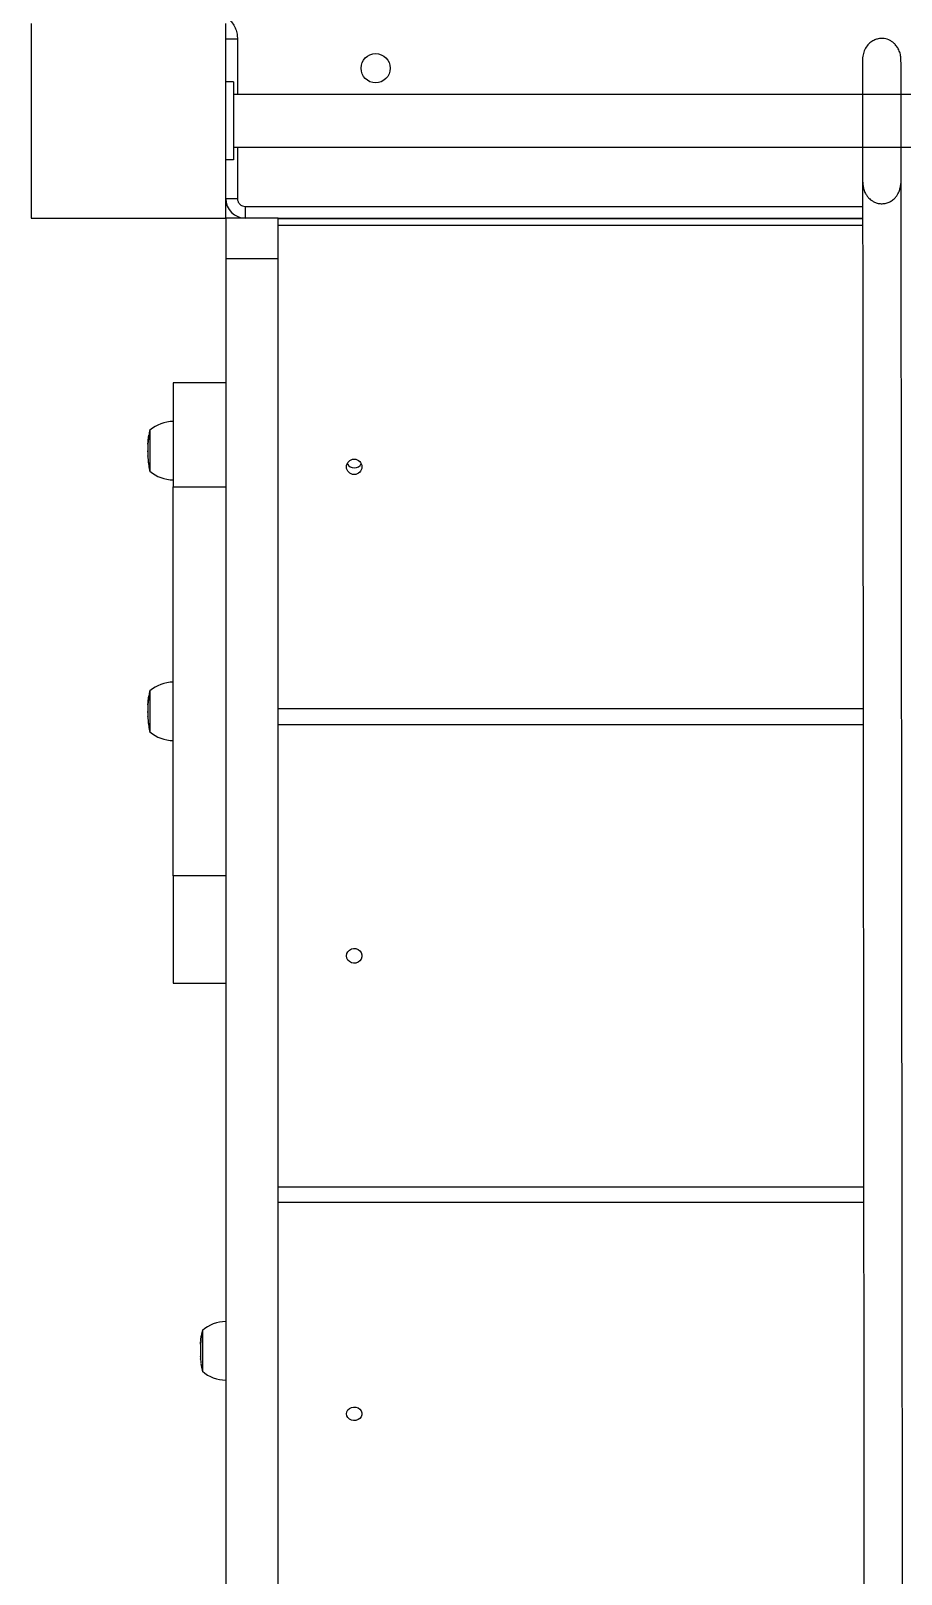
# Model space of a CAD drawing. Header units: millimetres. Extents: x -5785 to 6370, y -5702 to 4322.
# Drawn here: x -1774 to -1326, y -2218 to -1425 of the extents above; entities that cross this region are included whole.
import ezdxf

# ---------------------------------------------------------------- set-up
doc = ezdxf.new("R2010")
doc.units = ezdxf.units.MM
for name, color, linetype in [('DIKOM_ОБЪЕКТ', 7, 'Continuous'), ('DIKOM_РАЗМЕР_ЗОНА', 7, 'Continuous'), ('DIKOM_РАЗМЕР_ОБЪЕКТА', 7, 'Continuous')]:
    doc.layers.add(name, color=color, linetype=linetype)
doc.styles.add('style1', font='arial.ttf', dxfattribs={"width": 0.8})
doc.dimstyles.new('1-50', dxfattribs={"dimtxt": 300, "dimasz": 200, "dimexe": 100, "dimexo": 0, "dimgap": 100, "dimtad": 1, "dimtxsty": 'style1', "dimcen": 200, "dimclrd": 7, "dimclre": 7, "dimclrt": 7, "dimadec": 1, "dimazin": 2, "dimtfac": 1, "dimtmove": 0, "dimatfit": 2, "dimfxl": 0, "dimlwd": 25, "dimlwe": 18, "dimarcsym": 0})

# ---------------------------------------------------------------- blocks, each defined once
blk = doc.blocks.new('*D10')
at = {"layer": 'Defpoints', "color": 0, "transparency": 16777216}
for p in [(3537.65, 1026.59), (-3784.57, -1373.42), (3537.65, -3958.47)]:
    blk.add_point(p, dxfattribs=at)
at = {"layer": 'DIKOM_РАЗМЕР_ОБЪЕКТА', "color": 7, "lineweight": 18, "transparency": 16777216}
for p, q in [((3537.65, 1026.59), (3537.65, -4058.47)), ((-3784.57, -1373.42), (-3784.57, -4058.47))]:
    blk.add_line(p, q, dxfattribs=at)
at = {"layer": 'DIKOM_РАЗМЕР_ОБЪЕКТА', "color": 7, "lineweight": 25, "transparency": 16777216}
blk.add_line((-3584.57, -3958.47), (3337.65, -3958.47), dxfattribs=at)
at = {"layer": 'DIKOM_РАЗМЕР_ОБЪЕКТА', "color": 7, "transparency": 16777216}
for points in [[(-3584.57, -3925.13), (-3584.57, -3991.8), (-3784.57, -3958.47)], [(3337.65, -3925.13), (3337.65, -3991.8), (3537.65, -3958.47)]]:
    blk.add_solid(points, dxfattribs=at)
at = {"layer": 'DIKOM_РАЗМЕР_ОБЪЕКТА', "color": 7, "transparency": 16777216, "insert": (54.69, -3705.19), "char_height": 300, "attachment_point": 5, "style": 'style1'}
blk.add_mtext('7300', dxfattribs=at)
blk = doc.blocks.new('*D12')
at = {"layer": 'Defpoints', "color": 0, "transparency": 16777216}
for p in [(5537.65, 1304.24), (-5784.57, -573.41), (5537.65, -5602.23)]:
    blk.add_point(p, dxfattribs=at)
at = {"layer": 'DIKOM_РАЗМЕР_ЗОНА', "color": 7, "lineweight": 18, "transparency": 16777216}
for p, q in [((5537.65, 1304.24), (5537.65, -5702.23)), ((-5784.57, -573.41), (-5784.57, -5702.23))]:
    blk.add_line(p, q, dxfattribs=at)
at = {"layer": 'DIKOM_РАЗМЕР_ЗОНА', "color": 7, "lineweight": 25, "transparency": 16777216}
blk.add_line((-5584.57, -5602.23), (5337.65, -5602.23), dxfattribs=at)
at = {"layer": 'DIKOM_РАЗМЕР_ЗОНА', "color": 7, "transparency": 16777216}
for points in [[(-5584.57, -5568.9), (-5584.57, -5635.56), (-5784.57, -5602.23)], [(5337.65, -5568.9), (5337.65, -5635.56), (5537.65, -5602.23)]]:
    blk.add_solid(points, dxfattribs=at)
at = {"layer": 'DIKOM_РАЗМЕР_ЗОНА', "color": 7, "transparency": 16777216, "insert": (-41.47, -5348.95), "char_height": 300, "attachment_point": 5, "style": 'style1'}
blk.add_mtext('11300', dxfattribs=at)

msp = doc.modelspace()

# ---------------------------------------------------------------- linework, layer by layer
at = {"layer": 'DIKOM_ОБЪЕКТ', "color": 7, "linetype": 'Continuous', "lineweight": 15}
for p, q in [((-1773.462, -1421.415), (-1773.462, -1521.415)), ((-1673.462, -1521.415), (-1673.462, -1421.415)), ((-1667.462, -1429.415), (-1673.462, -1429.415)), ((-1667.462, -1429.415), (-1667.462, -1457.915)), ((-1669.462, -1451.415), (-1673.462, -1451.415)), ((-1669.462, -1451.415), (-1669.462, -1491.415)), ((-977.462, -1457.915), (-1669.462, -1457.915)), ((-1669.462, -1484.915), (-977.462, -1484.915)), ((-1667.462, -1484.915), (-1667.462, -1511.415)), ((-1669.462, -1491.415), (-1673.462, -1491.415)), ((-1667.462, -1511.415), (-1673.462, -1511.415)), ((-1773.462, -1521.415), (-1673.462, -1521.415)), ((-1646.462, -1521.415), (-1673.462, -1521.415)), ((-1673.462, -1521.415), (-1673.462, -1542.224)), ((-1663.462, -1515.415), (-1346.245, -1515.415)), ((-1663.462, -1515.415), (-1663.462, -1521.415)), ((-1646.462, -1542.224), (-1646.462, -1521.415)), ((-1646.462, -1521.415), (-1346.239, -1521.415)), ((-1346.239, -1521.69), (-1646.462, -1521.69)), ((-1346.236, -1525.094), (-1646.462, -1525.094)), ((-1646.462, -1542.224), (-1673.462, -1542.224)), ((-1673.462, -1542.224), (-1673.462, -2743.761)), ((-1646.462, -2743.761), (-1646.462, -1542.224)), ((-1673.462, -1605.989), (-1700.462, -1605.989)), ((-1700.462, -1605.989), (-1700.462, -1659.287)), ((-1712.462, -1629.998), (-1712.462, -1642.146)), ((-1713.514, -1639.323), (-1713.514, -1639.673)), ((-1713.514, -1639.836), (-1713.514, -1640.004)), ((-1713.514, -1640.004), (-1713.514, -1640.83)), ((-1713.47, -1637.395), (-1713.501, -1637.395)), ((-1713.351, -1636.14), (-1713.387, -1636.591)), ((-1713.387, -1636.591), (-1713.383, -1636.318)), ((-1713.38, -1636.154), (-1713.357, -1635.87)), ((-1713.38, -1636.154), (-1713.352, -1636.154)), ((-1713.357, -1635.86), (-1713.351, -1636.14)), ((-1713.346, -1635.742), (-1713.322, -1635.452)), ((-1713.256, -1635.158), (-1713.334, -1635.615)), ((-1713.322, -1635.452), (-1713.267, -1634.94)), ((-1713.267, -1634.94), (-1713.232, -1634.94)), ((-1713.205, -1634.703), (-1713.256, -1635.158)), ((-1713.242, -1634.846), (-1713.241, -1634.837)), ((-1713.242, -1634.846), (-1713.221, -1634.846)), ((-1713.241, -1634.837), (-1713.22, -1634.837)), ((-1713.228, -1634.581), (-1713.09, -1633.443)), ((-1713.1, -1633.529), (-1713.205, -1634.703)), ((-1713.083, -1633.34), (-1713.019, -1633.34)), ((-1713.073, -1633.705), (-1713.082, -1633.386)), ((-1713.075, -1633.34), (-1712.998, -1632.817)), ((-1713.006, -1633.254), (-1713.073, -1633.705)), ((-1713, -1632.928), (-1713.006, -1633.254)), ((-1713.514, -1641.505), (-1713.514, -1642.273)), ((-1713.495, -1643.176), (-1713.482, -1643.627)), ((-1713.453, -1644.289), (-1713.448, -1644.439)), ((-1713.448, -1644.439), (-1713.422, -1644.89)), ((-1713.422, -1644.89), (-1713.42, -1644.747)), ((-1713.223, -1647.188), (-1713.126, -1647.95)), ((-1713.217, -1647.195), (-1713.051, -1648.452)), ((-1712.462, -1642.146), (-1712.462, -1651.598)), ((-1713.051, -1648.452), (-1713.049, -1648.366)), ((-1700.462, -1659.287), (-1673.462, -1659.287)), ((-1700.462, -1859.092), (-1700.462, -1659.287)), ((-1713.074, -1767.184), (-1712.998, -1766.665)), ((-1713, -1766.776), (-1713.006, -1767.08)), ((-1712.462, -1763.84), (-1712.462, -1775.921)), ((-1713.514, -1773.165), (-1713.514, -1773.508)), ((-1713.514, -1773.685), (-1713.514, -1773.838)), ((-1713.514, -1773.838), (-1713.514, -1774.663)), ((-1713.47, -1771.237), (-1713.501, -1771.237)), ((-1713.351, -1769.968), (-1713.387, -1770.42)), ((-1713.387, -1770.42), (-1713.383, -1770.163)), ((-1713.38, -1770.005), (-1713.356, -1769.718)), ((-1713.38, -1770.005), (-1713.354, -1770.005)), ((-1713.357, -1769.706), (-1713.351, -1769.968)), ((-1713.345, -1769.582), (-1713.322, -1769.301)), ((-1713.256, -1768.985), (-1713.333, -1769.45)), ((-1713.322, -1769.301), (-1713.267, -1768.774)), ((-1713.267, -1768.774), (-1713.232, -1768.774)), ((-1713.205, -1768.529), (-1713.256, -1768.985)), ((-1713.242, -1768.676), (-1713.241, -1768.667)), ((-1713.242, -1768.676), (-1713.221, -1768.676)), ((-1713.241, -1768.667), (-1713.22, -1768.667)), ((-1713.228, -1768.414), (-1713.09, -1767.291)), ((-1713.102, -1767.393), (-1713.205, -1768.529)), ((-1713.083, -1767.184), (-1713.021, -1767.184)), ((-1713.073, -1767.531), (-1713.081, -1767.234)), ((-1713.006, -1767.08), (-1713.073, -1767.531)), ((-1646.462, -1773.099), (-1345.993, -1773.099)), ((-1713.514, -1775.337), (-1713.514, -1776.114)), ((-1713.495, -1777.009), (-1713.482, -1777.46)), ((-1713.453, -1778.128), (-1713.448, -1778.273)), ((-1713.448, -1778.273), (-1713.422, -1778.724)), ((-1713.422, -1778.724), (-1713.42, -1778.586)), ((-1713.223, -1781.028), (-1713.126, -1781.79)), ((-1713.217, -1781.032), (-1713.051, -1782.29)), ((-1713.051, -1782.29), (-1713.049, -1782.202)), ((-1712.462, -1775.921), (-1712.462, -1785.44)), ((-1345.984, -1781.645), (-1646.462, -1781.645)), ((-1673.462, -1859.092), (-1700.462, -1859.092)), ((-1700.462, -1859.092), (-1700.462, -1914.275)), ((-1700.462, -1914.275), (-1673.462, -1914.275)), ((-1646.462, -2018.707), (-1345.754, -2018.707)), ((-1345.746, -2026.836), (-1646.462, -2026.836)), ((-1686.387, -2099.099), (-1686.382, -2098.404)), ((-1686.351, -2098.659), (-1686.387, -2099.099)), ((-1686.38, -2098.223), (-1686.358, -2097.964)), ((-1686.357, -2097.901), (-1686.359, -2097.914)), ((-1686.359, -2097.914), (-1686.351, -2098.659)), ((-1686.256, -2097.7), (-1686.357, -2097.901)), ((-1686.352, -2097.89), (-1686.322, -2097.538)), ((-1686.322, -2097.538), (-1686.238, -2097.538)), ((-1686.311, -2097.501), (-1686.267, -2097.356)), ((-1686.267, -2097.356), (-1686.216, -2097.356)), ((-1686.205, -2097.256), (-1686.256, -2097.7)), ((-1686.245, -2097.332), (-1686.242, -2097.331)), ((-1686.242, -2097.331), (-1686.241, -2097.322)), ((-1686.242, -2097.331), (-1686.213, -2097.331)), ((-1686.241, -2097.322), (-1686.212, -2097.322)), ((-1686.228, -2097), (-1686.09, -2095.577)), ((-1686.084, -2095.559), (-1686.205, -2097.256)), ((-1686.085, -2095.546), (-1685.998, -2094.967)), ((-1686.083, -2095.55), (-1686.084, -2095.559)), ((-1686.073, -2096.282), (-1686.083, -2095.55)), ((-1686.006, -2095.842), (-1686.073, -2096.282)), ((-1685.998, -2094.967), (-1686.006, -2095.842)), ((-1685.462, -2092.195), (-1685.462, -2105.696)), ((-1686.514, -2101.52), (-1686.514, -2102.005)), ((-1686.514, -2102.005), (-1686.514, -2102.363)), ((-1686.514, -2102.363), (-1686.514, -2103.229)), ((-1686.514, -2103.353), (-1686.514, -2103.274)), ((-1686.514, -2103.876), (-1686.514, -2104.469)), ((-1686.495, -2105.524), (-1686.482, -2105.964)), ((-1686.451, -2106.571), (-1686.448, -2106.756)), ((-1686.448, -2106.756), (-1686.422, -2107.197)), ((-1686.422, -2107.197), (-1686.421, -2107.041)), ((-1685.462, -2105.696), (-1685.462, -2113.795))]:
    msp.add_line(p, q, dxfattribs=at)
at = {"layer": 'DIKOM_ОБЪЕКТ', "color": 7, "linetype": 'Continuous', "lineweight": 15, "flags": 128}
for points in [[(-1713.091, -1767.231), (-1713.094, -1767.251), (-1713.097, -1767.271), (-1713.1, -1767.291), (-1713.103, -1767.311), (-1713.105, -1767.331), (-1713.108, -1767.351), (-1713.111, -1767.371), (-1713.114, -1767.391)], [(-1611.462, -1900.176), (-1611.284, -1899.058), (-1610.767, -1898.039), (-1609.956, -1897.211), (-1608.923, -1896.645), (-1607.761, -1896.394), (-1606.572, -1896.478), (-1605.462, -1896.891), (-1604.529, -1897.596), (-1603.858, -1898.53), (-1603.506, -1899.611), (-1603.506, -1900.741), (-1603.858, -1901.822), (-1604.529, -1902.756), (-1605.462, -1903.461), (-1606.572, -1903.874), (-1607.761, -1903.958), (-1608.923, -1903.707), (-1609.956, -1903.142), (-1610.767, -1902.313), (-1611.284, -1901.294), (-1611.462, -1900.176)], [(-1611.462, -2135.321), (-1611.284, -2134.298), (-1610.767, -2133.366), (-1609.956, -2132.607), (-1608.923, -2132.09), (-1607.761, -2131.86), (-1606.572, -2131.937), (-1605.462, -2132.315), (-1604.529, -2132.96), (-1603.858, -2133.815), (-1603.506, -2134.804), (-1603.506, -2135.839), (-1603.858, -2136.828), (-1604.529, -2137.683), (-1605.462, -2138.328), (-1606.572, -2138.706), (-1607.761, -2138.783), (-1608.923, -2138.553), (-1609.956, -2138.036), (-1610.767, -2137.277), (-1611.284, -2136.345), (-1611.462, -2135.321)]]:
    msp.add_lwpolyline(points, dxfattribs=at)
at = {"layer": 'DIKOM_ОБЪЕКТ', "color": 7, "linetype": 'Continuous', "lineweight": 15}
for centre, radius in [((-1596.462, -1444.415), 7.5), ((-1607.484, -1649.09), 3.978)]:
    msp.add_circle(centre, radius, dxfattribs=at)
for centre, radius, start, end in [((-1663.462, -1511.415), 10, 180, 270), ((-1671.679, -1639.323), 41.836, 167.120378, 171.200523), ((-1700.302, -1644.475), 18.677, 90.490933, 130.621157), ((-1671.679, -1639.323), 41.836, 177.472784, 180), ((-1671.679, -1639.323), 41.836, 175.87929, 176.754483), ((-1671.679, -1639.323), 41.836, 174.914198, 175.251497), ((-1671.679, -1639.323), 41.836, 172.568337, 174.35679), ((-1671.679, -1639.323), 41.836, 171.838045, 172.035897), ((-1671.679, -1642.273), 41.836, 180, 181.002704), ((-1671.679, -1642.273), 41.836, 181.63047, 182.761455), ((-1671.679, -1642.273), 41.836, 183.391047, 184.507541), ((-1671.679, -1642.273), 41.836, 185.173499, 187.74519), ((-1607.462, -1645.653), 4.011, 205.738227, 334.261773), ((-1671.679, -1642.273), 41.836, 188.380494, 192.879622), ((-1700.302, -1637.121), 18.677, 229.378843, 269.509067), ((-1671.679, -1773.165), 41.836, 167.120378, 171.208772), ((-1700.302, -1778.317), 18.677, 90.490933, 130.621157), ((-1671.679, -1773.165), 41.836, 177.428341, 180), ((-1671.679, -1773.165), 41.836, 175.883977, 176.754977), ((-1671.679, -1773.165), 41.836, 174.905269, 175.25663), ((-1671.679, -1773.165), 41.836, 172.597457, 174.346974), ((-1671.679, -1776.115), 41.836, 180, 181.000378), ((-1671.679, -1776.115), 41.836, 181.627687, 182.757787), ((-1671.679, -1776.115), 41.836, 183.386922, 184.495199), ((-1671.679, -1776.115), 41.836, 185.145624, 187.737743), ((-1671.679, -1776.115), 41.836, 188.372558, 192.879622), ((-1700.302, -1770.963), 18.677, 229.378843, 269.509067), ((-1673.302, -2106.671), 18.677, 90.490933, 130.621157), ((-1644.679, -2101.52), 41.836, 175.729089, 176.825102), ((-1644.679, -2101.52), 41.836, 171.846883, 174.488372), ((-1644.679, -2101.52), 41.836, 167.120378, 170.936249), ((-1644.679, -2104.469), 41.836, 180, 181.077193), ((-1644.679, -2104.469), 41.836, 181.719826, 182.878955), ((-1644.679, -2104.469), 41.836, 183.523434, 185.3208), ((-1644.679, -2104.469), 41.836, 187.072676, 188.414841), ((-1644.679, -2104.469), 41.836, 188.414841, 192.879622), ((-1673.302, -2099.318), 18.677, 229.378843, 269.509067)]:
    msp.add_arc(centre, radius, start, end, dxfattribs=at)
for points, knots in [([(-1673.461, -1417.973), (-1672.806, -1418.463), (-1671.379, -1419.53), (-1669.677, -1421.692), (-1668.378, -1424.191), (-1667.601, -1426.803), (-1667.507, -1428.561), (-1667.462, -1429.415)], [0, 0, 0, 0, 0.182253, 0.3970984, 0.6074602, 0.8094393, 1, 1, 1, 1]), ([(-1326.547, -1441.093), (-1326.537, -1440.26), (-1326.517, -1438.608), (-1327.092, -1436.189), (-1328.074, -1434.045), (-1329.334, -1432.341), (-1330.706, -1431.074), (-1332.556, -1429.873), (-1335.119, -1429.021), (-1337.888, -1429.123), (-1340.202, -1429.867), (-1342.182, -1431.037), (-1344.068, -1432.935), (-1345.503, -1435.439), (-1346.147, -1437.798), (-1346.341, -1439.703), (-1346.307, -1440.64), (-1346.29, -1441.108)], [0, 0, 0, 0, 0.0755358, 0.1497744, 0.2198757, 0.2813615, 0.3311779, 0.3767258, 0.4670792, 0.5543807, 0.6057474, 0.6714975, 0.7489634, 0.8332698, 0.9182065, 0.9591697, 1, 1, 1, 1]), ([(-1346.296, -1440.913), (-1346.3, -1440.974), (-1346.308, -1441.095), (-1346.313, -1442.195), (-1346.315, -1443.768), (-1346.314, -1445.865), (-1346.311, -1448.357), (-1346.307, -1451.086), (-1346.304, -1453.531), (-1346.303, -1455.651), (-1346.302, -1457.58), (-1346.3, -1459.86), (-1346.298, -1462.698), (-1346.294, -1466.157), (-1346.29, -1469.898), (-1346.287, -1473.456), (-1346.282, -1476.842), (-1346.279, -1480.08), (-1346.276, -1483.258), (-1346.274, -1486.277), (-1346.272, -1489.067), (-1346.269, -1491.83), (-1346.267, -1494.487), (-1346.265, -1496.945), (-1346.262, -1499.078), (-1346.258, -1500.844), (-1346.255, -1501.535), (-1346.254, -1501.888)], [0, 0, 0, 0, 0.0520315, 0.1036666, 0.1510173, 0.1940029, 0.2443688, 0.2866724, 0.3208134, 0.3467246, 0.3690502, 0.3923937, 0.4293267, 0.4685934, 0.5102364, 0.5543008, 0.5865104, 0.623128, 0.6641382, 0.6977694, 0.7338352, 0.7723207, 0.8132003, 0.8564348, 0.9020058, 0.9498832, 1, 1, 1, 1]), ([(-1326.467, -1501.815), (-1326.466, -1501.418), (-1326.463, -1500.654), (-1326.463, -1498.649), (-1326.464, -1496.314), (-1326.467, -1493.529), (-1326.471, -1490.448), (-1326.475, -1487.25), (-1326.478, -1484.49), (-1326.48, -1482.169), (-1326.481, -1480.1), (-1326.483, -1477.677), (-1326.486, -1474.704), (-1326.489, -1471.141), (-1326.493, -1467.359), (-1326.497, -1463.836), (-1326.501, -1460.559), (-1326.504, -1457.504), (-1326.506, -1454.593), (-1326.508, -1451.911), (-1326.51, -1449.511), (-1326.512, -1447.226), (-1326.514, -1445.14), (-1326.518, -1443.344), (-1326.523, -1441.963), (-1326.53, -1441.035), (-1326.537, -1440.927), (-1326.54, -1440.873)], [0, 0, 0, 0, 0.0562518, 0.1082194, 0.1557902, 0.1989097, 0.2493616, 0.291684, 0.3258048, 0.3516776, 0.3739151, 0.39721, 0.4341434, 0.4734995, 0.5153138, 0.5596335, 0.591987, 0.6286606, 0.6696317, 0.703161, 0.7390516, 0.7772822, 0.817816, 0.8606018, 0.9056078, 0.9527856, 1, 1, 1, 1]), ([(-1325.309, -2679.1), (-1325.313, -2675.303), (-1325.32, -2667.892), (-1325.331, -2657.022), (-1325.341, -2646.653), (-1325.351, -2636.775), (-1325.36, -2627.384), (-1325.369, -2618.476), (-1325.377, -2610.267), (-1325.384, -2602.736), (-1325.391, -2595.867), (-1325.397, -2589.423), (-1325.403, -2583.412), (-1325.409, -2577.841), (-1325.418, -2568.366), (-1325.431, -2554.523), (-1325.45, -2535.645), (-1325.47, -2515.326), (-1325.491, -2493.516), (-1325.514, -2470.345), (-1325.537, -2446.489), (-1325.561, -2422.036), (-1325.586, -2396.561), (-1325.612, -2370.113), (-1325.638, -2342.733), (-1325.665, -2315.001), (-1325.693, -2287.029), (-1325.72, -2258.626), (-1325.745, -2233.55), (-1325.766, -2211.958), (-1325.783, -2194.121), (-1325.801, -2175.928), (-1325.819, -2157.348), (-1325.837, -2138.346), (-1325.856, -2118.889), (-1325.876, -2098.941), (-1325.896, -2078.358), (-1325.916, -2057.091), (-1325.938, -2035.2), (-1325.959, -2012.945), (-1325.981, -1990.426), (-1326.003, -1967.884), (-1326.025, -1945.418), (-1326.046, -1923.132), (-1326.068, -1901.015), (-1326.087, -1880.949), (-1326.105, -1862.965), (-1326.12, -1847.036), (-1326.135, -1831.488), (-1326.15, -1816.385), (-1326.164, -1801.793), (-1326.178, -1787.781), (-1326.191, -1774.418), (-1326.203, -1761.664), (-1326.215, -1749.477), (-1326.226, -1737.814), (-1326.237, -1726.631), (-1326.25, -1714.086), (-1326.263, -1700.413), (-1326.277, -1685.748), (-1326.291, -1671.634), (-1326.305, -1658.032), (-1326.318, -1644.871), (-1326.33, -1632.171), (-1326.342, -1619.975), (-1326.352, -1609.264), (-1326.362, -1599.906), (-1326.37, -1591.783), (-1326.376, -1585.128), (-1326.381, -1579.694), (-1326.386, -1575.255), (-1326.391, -1570.344), (-1326.396, -1564.956), (-1326.402, -1559.183), (-1326.408, -1553.004), (-1326.414, -1546.395), (-1326.421, -1539.191), (-1326.429, -1531.316), (-1326.438, -1522.667), (-1326.446, -1514.494), (-1326.453, -1506.961), (-1326.459, -1500.42), (-1326.466, -1494.064), (-1326.471, -1488.776), (-1326.473, -1486.174), (-1326.474, -1485.027)], [0, 0, 0, 0, 0.0127854, 0.0249629, 0.0365309, 0.0474885, 0.0578352, 0.0675712, 0.0766968, 0.0845263, 0.0918442, 0.0986511, 0.1049477, 0.110735, 0.1160148, 0.1342567, 0.1528222, 0.1717145, 0.192231, 0.2127537, 0.2332814, 0.2538262, 0.27438, 0.2961975, 0.3180457, 0.339956, 0.3619286, 0.3839167, 0.4059099, 0.4188548, 0.4317769, 0.4446702, 0.4575298, 0.4703564, 0.4831553, 0.4959362, 0.5087125, 0.5217194, 0.5347488, 0.5478195, 0.5609364, 0.5740967, 0.5870622, 0.6000612, 0.6130829, 0.6260946, 0.6359267, 0.6457292, 0.6554984, 0.6652346, 0.6749441, 0.6846397, 0.6943408, 0.704064, 0.7138152, 0.7235981, 0.7334113, 0.7432482, 0.7580229, 0.7727771, 0.7874755, 0.802126, 0.8167418, 0.8313222, 0.8455798, 0.8593944, 0.8694243, 0.8792127, 0.8887664, 0.8935737, 0.898946, 0.9048842, 0.9113894, 0.9184617, 0.9256801, 0.9334036, 0.9416304, 0.9503585, 0.9595879, 0.9693211, 0.975406, 0.9816739, 0.98812, 0.994763, 1, 1, 1, 1]), ([(-1346.232, -1500.491), (-1346.248, -1501.364), (-1346.279, -1503.022), (-1346.016, -1505.201), (-1345.586, -1506.91), (-1345.082, -1508.182), (-1344.614, -1509.079), (-1344.169, -1509.768), (-1343.776, -1510.289), (-1343.399, -1510.735), (-1342.9, -1511.269), (-1342.095, -1512), (-1340.837, -1512.86), (-1339.178, -1513.612), (-1337.196, -1514.038), (-1335.091, -1513.985), (-1333.114, -1513.464), (-1331.611, -1512.69), (-1330.461, -1511.848), (-1329.561, -1510.999), (-1328.645, -1509.864), (-1327.81, -1508.434), (-1327.131, -1506.729), (-1326.671, -1504.795), (-1326.437, -1502.701), (-1326.472, -1501.222), (-1326.49, -1500.465)], [0, 0, 0, 0, 0.0789857, 0.1500491, 0.2118406, 0.2508502, 0.2826961, 0.3068198, 0.3231153, 0.3337135, 0.3450186, 0.3723317, 0.4061877, 0.4467701, 0.4935273, 0.540717, 0.5864425, 0.6304199, 0.6543983, 0.685983, 0.7251413, 0.7711029, 0.822735, 0.8787462, 0.9379199, 1, 1, 1, 1]), ([(-1346.261, -1499.136), (-1346.261, -1499.555), (-1346.258, -1502.508), (-1346.252, -1508.409), (-1346.245, -1515.871), (-1346.238, -1522.721), (-1346.232, -1529.33), (-1346.225, -1535.681), (-1346.22, -1541.752), (-1346.214, -1547.205), (-1346.209, -1552.107), (-1346.205, -1556.631), (-1346.195, -1567.257), (-1346.178, -1583.967), (-1346.158, -1603.986), (-1346.141, -1621.298), (-1346.127, -1635.755), (-1346.113, -1650.622), (-1346.097, -1666.012), (-1346.082, -1682.043), (-1346.067, -1697.077), (-1346.053, -1711.037), (-1346.041, -1723.757), (-1346.028, -1737.082), (-1346.014, -1751.091), (-1346, -1765.572), (-1345.985, -1780.538), (-1345.97, -1796.015), (-1345.954, -1812.284), (-1345.938, -1829.228), (-1345.921, -1846.65), (-1345.904, -1864.442), (-1345.886, -1882.507), (-1345.868, -1900.86), (-1345.848, -1922.063), (-1345.825, -1946.115), (-1345.799, -1972.917), (-1345.773, -1999.615), (-1345.747, -2026.036), (-1345.724, -2050.21), (-1345.703, -2072.071), (-1345.683, -2091.664), (-1345.665, -2110.794), (-1345.647, -2129.485), (-1345.629, -2147.759), (-1345.61, -2166.703), (-1345.592, -2186.255), (-1345.572, -2206.369), (-1345.553, -2226.062), (-1345.531, -2248.157), (-1345.507, -2272.521), (-1345.481, -2299.093), (-1345.456, -2325.374), (-1345.431, -2351.412), (-1345.404, -2378.728), (-1345.376, -2407.18), (-1345.347, -2436.553), (-1345.323, -2461.197), (-1345.304, -2481.194), (-1345.289, -2496.654), (-1345.274, -2511.232), (-1345.264, -2522.191), (-1345.256, -2529.915), (-1345.251, -2534.712), (-1345.247, -2539.595), (-1345.242, -2544.775), (-1345.236, -2550.433), (-1345.23, -2556.459), (-1345.224, -2562.824), (-1345.217, -2569.5), (-1345.21, -2576.588), (-1345.203, -2584.078), (-1345.195, -2592.294), (-1345.186, -2601.256), (-1345.177, -2610.981), (-1345.167, -2621.173), (-1345.156, -2631.833), (-1345.145, -2642.963), (-1345.134, -2654.573), (-1345.122, -2666.677), (-1345.114, -2674.909), (-1345.11, -2679.117)], [0, 0, 0, 0, 0.0013169, 0.0092752, 0.016828, 0.0239761, 0.0307222, 0.0382306, 0.0451709, 0.0515423, 0.0573436, 0.0626397, 0.0678677, 0.0960601, 0.1245665, 0.1416364, 0.1587078, 0.1757939, 0.1929103, 0.2100851, 0.227342, 0.2393684, 0.2513834, 0.2633656, 0.2753005, 0.2871856, 0.2983307, 0.3094607, 0.3206046, 0.3317831, 0.3430039, 0.3540665, 0.3651641, 0.3762835, 0.3874059, 0.403268, 0.4190903, 0.4348603, 0.4505664, 0.4662054, 0.47855, 0.4908828, 0.5032242, 0.5155895, 0.5279863, 0.5404071, 0.5550779, 0.5697819, 0.5845124, 0.5992657, 0.6203742, 0.6414732, 0.662508, 0.6834945, 0.7044462, 0.7292973, 0.754118, 0.7789268, 0.79348, 0.8075698, 0.8211401, 0.8341969, 0.8389407, 0.8436135, 0.8482726, 0.8533892, 0.8590682, 0.8653104, 0.8717126, 0.8786173, 0.8860254, 0.8939379, 0.9023558, 0.9123485, 0.922973, 0.93423, 0.9461201, 0.9586431, 0.9717985, 0.9855849, 1, 1, 1, 1]), ([(-1667.462, -1511.415), (-1667.408, -1511.918), (-1667.326, -1512.692), (-1666.827, -1513.624), (-1666.311, -1514.264), (-1665.67, -1514.78), (-1664.739, -1515.279), (-1663.965, -1515.362), (-1663.462, -1515.415)], [0, 0, 0, 0, 0.2394347, 0.368374, 0.4999908, 0.6316224, 0.7605279, 1, 1, 1, 1]), ([(-1713.501, -1638.802), (-1713.505, -1638.972), (-1713.511, -1639.266), (-1713.514, -1639.585), (-1713.514, -1639.753), (-1713.514, -1639.784), (-1713.513, -1639.79)], [0, 0, 0, 0, 0.3775648, 0.6561622, 0.9339708, 1, 1, 1, 1]), ([(-1713.495, -1638.849), (-1713.499, -1639.03), (-1713.507, -1639.395), (-1713.514, -1639.807), (-1713.514, -1639.964), (-1713.514, -1640.02)], [0, 0, 0, 0, 0.3891788, 0.7826286, 1, 1, 1, 1]), ([(-1713.47, -1637.411), (-1713.47, -1637.458), (-1713.471, -1637.532), (-1713.478, -1637.851), (-1713.486, -1638.184), (-1713.495, -1638.518), (-1713.499, -1638.722), (-1713.501, -1638.802)], [0, 0, 0, 0, 0.3320828, 0.5180488, 0.7043425, 0.8839875, 1, 1, 1, 1]), ([(-1713.446, -1636.96), (-1713.447, -1637.014), (-1713.448, -1637.105), (-1713.459, -1637.511), (-1713.472, -1637.98), (-1713.485, -1638.453), (-1713.492, -1638.74), (-1713.495, -1638.849)], [0, 0, 0, 0, 0.2842207, 0.4851115, 0.6860714, 0.8813514, 1, 1, 1, 1]), ([(-1713.47, -1637.402), (-1713.47, -1637.399), (-1713.469, -1637.376), (-1713.47, -1637.395), (-1713.47, -1637.411)], [0, 0, 0, 0, 0.1406369, 1, 1, 1, 1]), ([(-1713.461, -1637.398), (-1713.46, -1637.387), (-1713.456, -1637.239), (-1713.45, -1637.066), (-1713.446, -1636.919), (-1713.446, -1636.947), (-1713.446, -1636.96)], [0, 0, 0, 0, 0.0243505, 0.3395391, 0.6762535, 1, 1, 1, 1]), ([(-1713.267, -1634.94), (-1713.265, -1634.93), (-1713.26, -1634.91), (-1713.252, -1634.876), (-1713.245, -1634.857), (-1713.242, -1634.846)], [0, 0, 0, 0, 0.2835164, 0.5670938, 1, 1, 1, 1]), ([(-1713.241, -1634.837), (-1713.239, -1634.795), (-1713.236, -1634.732), (-1713.232, -1634.646), (-1713.229, -1634.603), (-1713.228, -1634.581)], [0, 0, 0, 0, 0.4999511, 0.7500135, 1, 1, 1, 1]), ([(-1713.514, -1640.729), (-1713.514, -1640.783), (-1713.515, -1640.846), (-1713.514, -1640.909), (-1713.514, -1640.918)], [0, 0, 0, 0, 0.8507098, 1, 1, 1, 1]), ([(-1713.514, -1640.729), (-1713.514, -1640.82), (-1713.514, -1641.023), (-1713.514, -1641.226), (-1713.514, -1641.338)], [0, 0, 0, 0, 0.4475323, 1, 1, 1, 1]), ([(-1713.514, -1641.368), (-1713.514, -1641.213), (-1713.514, -1641.029), (-1713.514, -1640.845), (-1713.514, -1640.816)], [0, 0, 0, 0, 0.8422335, 1, 1, 1, 1]), ([(-1713.514, -1641.338), (-1713.514, -1641.39), (-1713.514, -1641.442), (-1713.514, -1641.496), (-1713.514, -1641.496)], [0, 0, 0, 0, 0.9911198, 1, 1, 1, 1]), ([(-1713.507, -1643.023), (-1713.507, -1643.041), (-1713.505, -1643.092), (-1713.499, -1643.143), (-1713.495, -1643.176)], [0, 0, 0, 0, 0.363133, 1, 1, 1, 1]), ([(-1713.482, -1643.627), (-1713.487, -1643.601), (-1713.495, -1643.547), (-1713.492, -1643.493), (-1713.49, -1643.464)], [0, 0, 0, 0, 0.4781648, 1, 1, 1, 1]), ([(-1713.384, -1645.561), (-1713.383, -1645.574), (-1713.38, -1645.625), (-1713.36, -1645.838), (-1713.331, -1646.145), (-1713.284, -1646.606), (-1713.244, -1646.961), (-1713.217, -1647.195)], [0, 0, 0, 0, 0.0726154, 0.2942942, 0.4734731, 0.6522985, 1, 1, 1, 1]), ([(-1713.355, -1645.888), (-1713.355, -1645.905), (-1713.353, -1645.944), (-1713.338, -1646.11), (-1713.315, -1646.341), (-1713.28, -1646.676), (-1713.248, -1646.971), (-1713.227, -1647.152), (-1713.223, -1647.188)], [0, 0, 0, 0, 0.1588909, 0.3474954, 0.5012076, 0.6893659, 0.9367105, 1, 1, 1, 1]), ([(-1713.514, -1774.56), (-1713.514, -1774.615), (-1713.515, -1774.679), (-1713.514, -1774.742), (-1713.514, -1774.752)], [0, 0, 0, 0, 0.8510438, 1, 1, 1, 1]), ([(-1713.501, -1772.635), (-1713.505, -1772.804), (-1713.511, -1773.099), (-1713.514, -1773.42), (-1713.514, -1773.59), (-1713.514, -1773.623), (-1713.513, -1773.63)], [0, 0, 0, 0, 0.3742684, 0.6504192, 0.9258051, 1, 1, 1, 1]), ([(-1713.495, -1772.678), (-1713.499, -1772.86), (-1713.507, -1773.225), (-1713.514, -1773.64), (-1713.514, -1773.798), (-1713.514, -1773.854)], [0, 0, 0, 0, 0.3891968, 0.7826672, 1, 1, 1, 1]), ([(-1713.514, -1774.56), (-1713.514, -1774.651), (-1713.514, -1774.855), (-1713.514, -1775.058), (-1713.514, -1775.17)], [0, 0, 0, 0, 0.447966, 1, 1, 1, 1]), ([(-1713.514, -1775.204), (-1713.514, -1775.054), (-1713.514, -1774.874), (-1713.514, -1774.694), (-1713.514, -1774.665)], [0, 0, 0, 0, 0.8354793, 1, 1, 1, 1]), ([(-1713.47, -1771.251), (-1713.47, -1771.297), (-1713.471, -1771.368), (-1713.478, -1771.685), (-1713.486, -1772.016), (-1713.495, -1772.35), (-1713.499, -1772.554), (-1713.501, -1772.635)], [0, 0, 0, 0, 0.3320764, 0.5180197, 0.7042498, 0.8839002, 1, 1, 1, 1]), ([(-1713.446, -1770.799), (-1713.447, -1770.851), (-1713.448, -1770.94), (-1713.459, -1771.343), (-1713.472, -1771.81), (-1713.485, -1772.283), (-1713.492, -1772.57), (-1713.495, -1772.678)], [0, 0, 0, 0, 0.2842214, 0.4851554, 0.6860128, 0.8812941, 1, 1, 1, 1]), ([(-1713.47, -1771.243), (-1713.47, -1771.24), (-1713.469, -1771.217), (-1713.469, -1771.235), (-1713.47, -1771.251)], [0, 0, 0, 0, 0.1250581, 1, 1, 1, 1]), ([(-1713.46, -1771.237), (-1713.46, -1771.23), (-1713.456, -1771.084), (-1713.451, -1770.912), (-1713.446, -1770.762), (-1713.446, -1770.787), (-1713.446, -1770.799)], [0, 0, 0, 0, 0.0169663, 0.3345172, 0.67382, 1, 1, 1, 1]), ([(-1713.267, -1768.774), (-1713.265, -1768.763), (-1713.26, -1768.743), (-1713.252, -1768.707), (-1713.245, -1768.688), (-1713.242, -1768.676)], [0, 0, 0, 0, 0.2835381, 0.5671202, 1, 1, 1, 1]), ([(-1713.241, -1768.667), (-1713.239, -1768.625), (-1713.236, -1768.563), (-1713.232, -1768.479), (-1713.229, -1768.436), (-1713.228, -1768.414)], [0, 0, 0, 0, 0.4999216, 0.7498715, 1, 1, 1, 1]), ([(-1713.514, -1775.17), (-1713.514, -1775.249), (-1713.514, -1775.329), (-1713.514, -1775.329), (-1713.514, -1775.329)], [0, 0, 0, 0, 0.9998213, 1, 1, 1, 1]), ([(-1713.507, -1776.864), (-1713.507, -1776.881), (-1713.505, -1776.929), (-1713.499, -1776.978), (-1713.495, -1777.009)], [0, 0, 0, 0, 0.3631424, 1, 1, 1, 1]), ([(-1713.482, -1777.46), (-1713.487, -1777.436), (-1713.495, -1777.384), (-1713.492, -1777.332), (-1713.49, -1777.304)], [0, 0, 0, 0, 0.4720678, 1, 1, 1, 1]), ([(-1713.384, -1779.394), (-1713.384, -1779.409), (-1713.381, -1779.46), (-1713.36, -1779.676), (-1713.331, -1779.982), (-1713.284, -1780.442), (-1713.244, -1780.797), (-1713.217, -1781.032)], [0, 0, 0, 0, 0.0866948, 0.3050194, 0.4814512, 0.6574469, 1, 1, 1, 1]), ([(-1713.356, -1779.718), (-1713.356, -1779.738), (-1713.354, -1779.778), (-1713.338, -1779.951), (-1713.315, -1780.18), (-1713.28, -1780.514), (-1713.248, -1780.81), (-1713.227, -1780.991), (-1713.223, -1781.028)], [0, 0, 0, 0, 0.1857545, 0.3682726, 0.5170553, 0.6992108, 0.9386481, 1, 1, 1, 1]), ([(-1686.47, -2099.674), (-1686.47, -2099.751), (-1686.471, -2099.87), (-1686.478, -2100.235), (-1686.487, -2100.59), (-1686.495, -2100.931), (-1686.5, -2101.131), (-1686.501, -2101.21)], [0, 0, 0, 0, 0.3321138, 0.5180453, 0.7043298, 0.8839769, 1, 1, 1, 1]), ([(-1686.446, -2099.234), (-1686.447, -2099.321), (-1686.449, -2099.468), (-1686.459, -2099.934), (-1686.472, -2100.438), (-1686.485, -2100.919), (-1686.492, -2101.201), (-1686.495, -2101.307)], [0, 0, 0, 0, 0.2842802, 0.4851785, 0.6860429, 0.8813462, 1, 1, 1, 1]), ([(-1686.472, -2099.635), (-1686.471, -2099.619), (-1686.469, -2099.593), (-1686.47, -2099.65), (-1686.47, -2099.674)], [0, 0, 0, 0, 0.578018, 1, 1, 1, 1]), ([(-1686.465, -2099.607), (-1686.463, -2099.551), (-1686.457, -2099.366), (-1686.454, -2099.284), (-1686.451, -2099.227)], [0, 0, 0, 0, 0.301329, 1, 1, 1, 1]), ([(-1686.449, -2099.201), (-1686.448, -2099.181), (-1686.446, -2099.129), (-1686.446, -2099.194), (-1686.446, -2099.234)], [0, 0, 0, 0, 0.3925818, 1, 1, 1, 1]), ([(-1686.267, -2097.356), (-1686.265, -2097.352), (-1686.26, -2097.345), (-1686.255, -2097.34), (-1686.253, -2097.337)], [0, 0, 0, 0, 0.5001649, 1, 1, 1, 1]), ([(-1686.241, -2097.322), (-1686.239, -2097.269), (-1686.236, -2097.189), (-1686.232, -2097.082), (-1686.229, -2097.027), (-1686.228, -2097)], [0, 0, 0, 0, 0.5000153, 0.749877, 1, 1, 1, 1]), ([(-1686.501, -2101.21), (-1686.505, -2101.372), (-1686.511, -2101.655), (-1686.514, -2101.94), (-1686.514, -2102.095), (-1686.513, -2102.105), (-1686.512, -2102.109)], [0, 0, 0, 0, 0.323646, 0.5625114, 0.8007198, 1, 1, 1, 1]), ([(-1686.495, -2101.307), (-1686.499, -2101.482), (-1686.507, -2101.835), (-1686.514, -2102.207), (-1686.514, -2102.329), (-1686.513, -2102.372)], [0, 0, 0, 0, 0.3925654, 0.7892725, 1, 1, 1, 1]), ([(-1686.514, -2103.137), (-1686.514, -2103.225), (-1686.514, -2103.423), (-1686.514, -2103.621), (-1686.514, -2103.731)], [0, 0, 0, 0, 0.4476212, 1, 1, 1, 1]), ([(-1686.514, -2103.137), (-1686.514, -2103.178), (-1686.514, -2103.226), (-1686.514, -2103.275), (-1686.514, -2103.282)], [0, 0, 0, 0, 0.8411715, 1, 1, 1, 1]), ([(-1686.514, -2103.731), (-1686.514, -2103.77), (-1686.514, -2103.813), (-1686.514, -2103.855), (-1686.514, -2103.858)], [0, 0, 0, 0, 0.9256386, 1, 1, 1, 1]), ([(-1686.507, -2105.217), (-1686.507, -2105.254), (-1686.505, -2105.357), (-1686.499, -2105.459), (-1686.495, -2105.524)], [0, 0, 0, 0, 0.3631598, 1, 1, 1, 1]), ([(-1686.482, -2105.964), (-1686.487, -2105.912), (-1686.495, -2105.817), (-1686.492, -2105.722), (-1686.491, -2105.679)], [0, 0, 0, 0, 0.5444075, 1, 1, 1, 1]), ([(-1686.334, -2108.349), (-1686.332, -2108.366), (-1686.322, -2108.486), (-1686.283, -2108.873), (-1686.243, -2109.218), (-1686.217, -2109.447)], [0, 0, 0, 0, 0.052818, 0.3744066, 1, 1, 1, 1])]:
    msp.add_open_spline(points, degree=3, knots=knots, dxfattribs=at)

# ---------------------------------------------------------------- dimensions: what is measured, and where the dimension line sits
at = {"layer": 'DIKOM_РАЗМЕР_ЗОНА'}
dim = msp.add_linear_dim(base=(5537.647, -5602.229), p1=(-5784.57, -573.415), p2=(5537.647, 1304.242), text='11300', dimstyle='1-50', dxfattribs=at)
dim.commit()
dim.dimension.update_dxf_attribs({"geometry": '*D12', "text_midpoint": (-41.466, -5602.229), "dimtype": 160})
at = {"layer": 'DIKOM_РАЗМЕР_ОБЪЕКТА'}
dim = msp.add_linear_dim(base=(3537.647, -3958.466), p1=(-3784.57, -1373.415), p2=(3537.647, 1026.585), text='7300', dimstyle='1-50', dxfattribs=at)
dim.commit()
dim.dimension.update_dxf_attribs({"geometry": '*D10', "text_midpoint": (54.693, -3958.466), "dimtype": 160})

doc.saveas('drawing.dxf')
